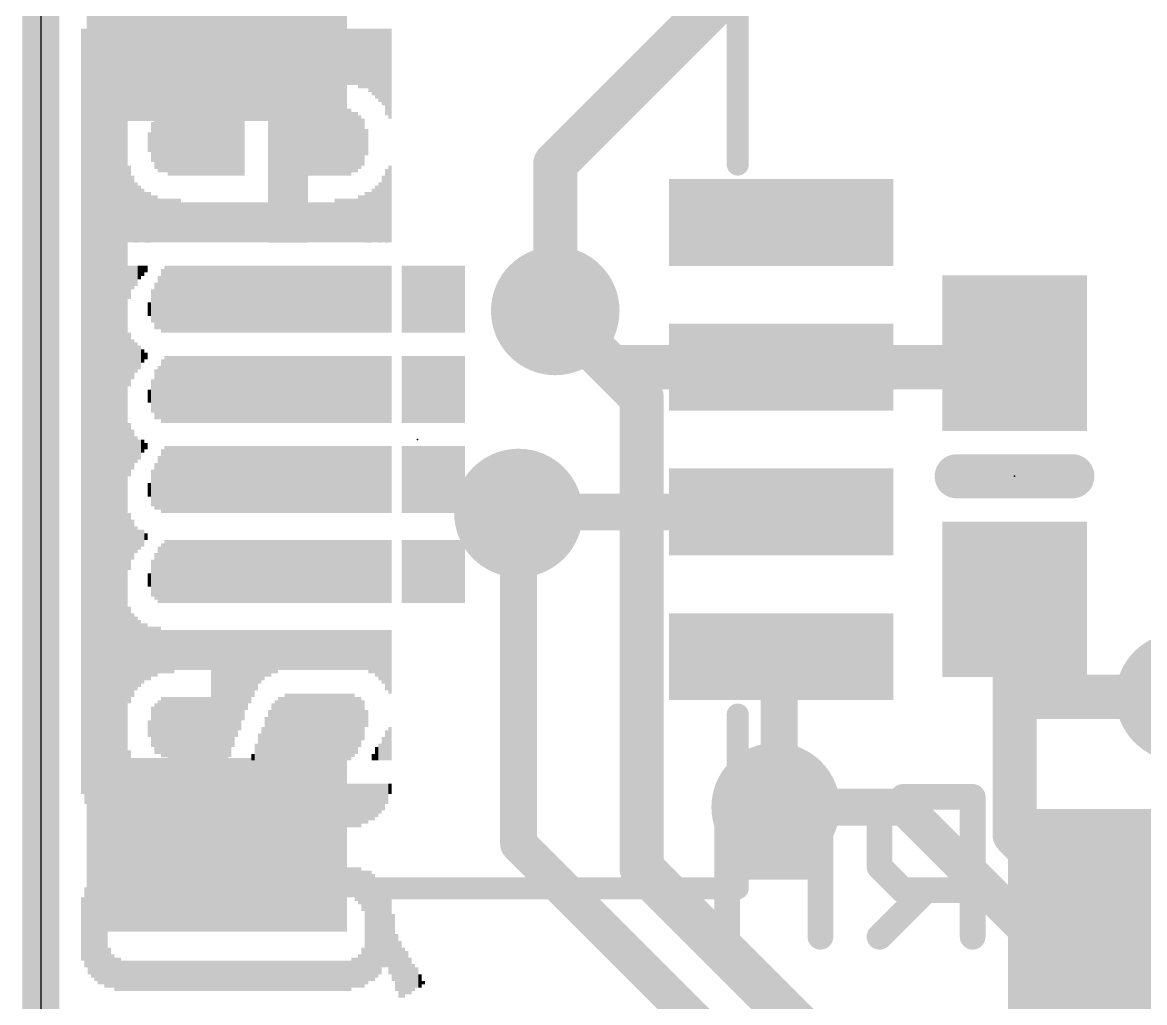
# Model space of a CAD drawing. Extents: x -0.1 to 25.5, y -0.1 to 17.9.
# Drawn here: x -0.13 to 7.63, y 5 to 11.77 of the extents above; entities that cross this region are included whole.
import ezdxf

# ---------------------------------------------------------------- set-up
doc = ezdxf.new("R2010")
doc.units = 0
for name, color, linetype in [('1', 12, 'CONTINUOUS'), ('16', 5, 'CONTINUOUS'), ('18', 110, 'CONTINUOUS'), ('20', 53, 'CONTINUOUS'), ('21', 40, 'CONTINUOUS'), ('22', 6, 'CONTINUOUS'), ('23', 53, 'CONTINUOUS')]:
    doc.layers.add(name, color=color, linetype=linetype)

# ---------------------------------------------------------------- blocks, each defined once
blk = doc.blocks.new('RECT')
blk.add_solid([(-0.5, -0.5), (0.5, -0.5), (-0.5, 0.5), (0.5, 0.5)])
blk = doc.blocks.new('ROUNDV')
at = {"const_width": 0.5}
blk.add_lwpolyline([(0, -0.25, 1), (0, 0.25, 1), (0, -0.25)], format="xyb", dxfattribs=at)

msp = doc.modelspace()

# ---------------------------------------------------------------- linework, layer by layer
at = {"layer": '1'}
for points, const_width in [([(0, 0), (0, 17.78)], 0.254), ([(3.945, 9.39), (3.556, 9.779)], 0.3048), ([(6.635, 9.39), (6.731, 9.486)], 0.3048), ([(5.1175, 9.39), (3.945, 9.39)], 0.3048), ([(5.1175, 9.39), (6.635, 9.39)], 0.3048), ([(3.31, 8.39), (3.302, 8.382)], 0.254), ([(5.1175, 8.39), (3.31, 8.39)], 0.254), ([(6.731, 7.786), (6.731, 6.162)], 0.3048), ([(6.731, 7.786), (6.731, 7.112)], 0.3048), ([(5.1175, 7.39), (5.104, 7.3765)], 0.254), ([(5.104, 7.3765), (5.104, 6.374)], 0.254), ([(6.731, 7.112), (7.874, 7.112)], 0.3048), ([(5.08, 6.35), (5.104, 6.374)], 0.254), ([(6.731, 6.162), (7.305, 5.588)], 0.3048)]:
    msp.add_lwpolyline(points, dxfattribs=dict(at, const_width=const_width))
for points, const_width in [([(3.6099, 9.8329, 1), (3.5021, 9.7251)], 0.1524), ([(6.7849, 9.4321, 1), (6.6771, 9.5399)], 0.1524), ([(3.945, 9.4662, 1), (3.945, 9.3138)], 0.1524), ([(5.1175, 9.4662, 1), (5.1175, 9.3138)], 0.1524), ([(5.1175, 9.3138, 1), (5.1175, 9.4662)], 0.1524), ([(6.635, 9.3138, 1), (6.635, 9.4662)], 0.1524), ([(3.8911, 9.3361, 1), (3.9989, 9.4439)], 0.1524), ([(6.5811, 9.4439, 1), (6.6889, 9.3361)], 0.1524), ([(3.2571, 8.4269, 1), (3.3469, 8.3371)], 0.127), ([(3.31, 8.4535, 1), (3.31, 8.3265)], 0.127), ([(3.3549, 8.3451, 1), (3.2651, 8.4349)], 0.127), ([(5.1175, 8.3265, 1), (5.1175, 8.4535)], 0.127), ([(6.8072, 7.786, 1), (6.6548, 7.786)], 0.1524), ([(6.8072, 7.786, 1), (6.6548, 7.786)], 0.1524), ([(5.1675, 7.3765, 1), (5.0405, 7.3765)], 0.127), ([(5.0591, 7.4214, 1), (5.1489, 7.3316)], 0.127), ([(5.1624, 7.3451, 1), (5.0726, 7.4349)], 0.127), ([(6.731, 7.1882, 1), (6.731, 7.0358)], 0.1524), ([(6.6548, 7.112, 1), (6.8072, 7.112)], 0.1524), ([(5.0351, 6.3949, 1), (5.1249, 6.3051)], 0.127), ([(5.1489, 6.3291, 1), (5.0591, 6.4189)], 0.127), ([(5.0405, 6.374, 1), (5.1675, 6.374)], 0.127), ([(6.7849, 6.2159, 1), (6.6771, 6.1081)], 0.1524), ([(6.6548, 6.162, 1), (6.8072, 6.162)], 0.1524), ([(7.2511, 5.5341, 1), (7.3589, 5.6419)], 0.1524)]:
    msp.add_lwpolyline(points, format="xyb", dxfattribs=dict(at, const_width=const_width))
at = {"layer": '16'}
for points, const_width in [([(0, 0), (0, 17.78)], 0.254), ([(3.556, 10.795), (7.239, 14.478)], 0.3048), ([(3.556, 9.779), (3.556, 10.795)], 0.3048), ([(3.556, 9.779), (4.1529, 9.1821)], 0.3048), ([(4.1529, 9.1821), (4.1529, 5.9276)], 0.3048), ([(3.302, 8.382), (3.302, 6.096)], 0.254), ([(5.969, 6.35), (5.08, 6.35)], 0.254), ([(8.382, 3.937), (5.969, 6.35)], 0.254), ([(3.302, 6.096), (8.255, 1.143)], 0.254), ([(4.1529, 5.9276), (7.5405, 2.54)], 0.3048)]:
    msp.add_lwpolyline(points, dxfattribs=dict(at, const_width=const_width))
for points, const_width in [([(3.6322, 10.795, 1), (3.4798, 10.795)], 0.1524), ([(3.5021, 10.8489, 1), (3.6099, 10.7411)], 0.1524), ([(3.6099, 9.8329, 1), (3.5021, 9.7251)], 0.1524), ([(3.4798, 9.779, 1), (3.6322, 9.779)], 0.1524), ([(4.2291, 9.1821, 1), (4.0767, 9.1821)], 0.1524), ([(4.099, 9.1282, 1), (4.2068, 9.236)], 0.1524), ([(3.3655, 8.382, 1), (3.2385, 8.382)], 0.127), ([(5.08, 6.4135, 1), (5.08, 6.2865)], 0.127), ([(6.0139, 6.3949, 1), (5.9241, 6.3051)], 0.127), ([(5.969, 6.2865, 1), (5.969, 6.4135)], 0.127), ([(3.3469, 6.1409, 1), (3.2571, 6.0511)], 0.127), ([(3.2385, 6.096, 1), (3.3655, 6.096)], 0.127), ([(4.2068, 5.9815, 1), (4.099, 5.8737)], 0.1524), ([(4.0767, 5.9276, 1), (4.2291, 5.9276)], 0.1524)]:
    msp.add_lwpolyline(points, format="xyb", dxfattribs=dict(at, const_width=const_width))
at = {"layer": '20'}
msp.add_line((0, 15.24), (0, 2.54), dxfattribs=at)
at = {"layer": '21'}
for points, const_width in [([(4.8175, 11.89), (4.8175, 10.79)], 0.1524), ([(0.5175, 10.99), (0.5175, 6.79)], 0.1524), ([(7.131, 8.636), (6.331, 8.636)], 0.3048), ([(4.8175, 6.99), (4.8175, 5.79)], 0.1524), ([(4.8175, 5.79), (2.2175, 5.79)], 0.1524)]:
    msp.add_lwpolyline(points, dxfattribs=dict(at, const_width=const_width))
for points, const_width in [([(0.5556, 10.99, 1), (0.4794, 10.99)], 0.0762), ([(4.7794, 10.79, 1), (4.8556, 10.79)], 0.0762), ([(6.331, 8.7122, 1), (6.331, 8.5598)], 0.1524), ([(7.131, 8.5598, 1), (7.131, 8.7122)], 0.1524), ([(4.8556, 6.99, 1), (4.7794, 6.99)], 0.0762), ([(0.4794, 6.79, 1), (0.5556, 6.79)], 0.0762), ([(2.2175, 5.8281, 1), (2.2175, 5.7519)], 0.0762), ([(4.7794, 5.79, 1), (4.8556, 5.79)], 0.0762), ([(4.8175, 5.7519, 1), (4.8175, 5.8281)], 0.0762)]:
    msp.add_lwpolyline(points, format="xyb", dxfattribs=dict(at, const_width=const_width))
at = {"layer": '22', "const_width": 0.0889}
for points in [[(4.7896, 6.4207, 1), (4.7006, 6.4207)], [(5.4336, 6.4207, 1), (5.3447, 6.4207)], [(5.9586, 6.4651, 1), (5.9586, 6.3762)], [(5.99, 6.3892, 1), (5.9271, 6.4521)], [(6.486, 6.4207, 1), (6.3971, 6.4207)], [(6.4416, 6.3762, 1), (6.4416, 6.4651)], [(5.842, 6.2597, 1), (5.7531, 6.2597)], [(5.7661, 6.2911, 1), (5.829, 6.2282)], [(4.7451, 5.9821, 1), (4.7451, 5.8932)], [(5.3891, 5.8932, 1), (5.3891, 5.9821)], [(5.829, 5.9691, 1), (5.7661, 5.9062)], [(5.7531, 5.9377, 1), (5.842, 5.9377)], [(5.9586, 5.8211, 1), (5.9586, 5.7322)], [(5.9271, 5.7452, 1), (5.99, 5.8081)], [(6.151, 5.7452, 1), (6.0881, 5.8081)], [(6.4416, 5.7322, 1), (6.4416, 5.8211)], [(5.7661, 5.4861, 1), (5.829, 5.4232)], [(4.7006, 5.4546, 1), (4.7896, 5.4546)], [(5.3447, 5.4546, 1), (5.4336, 5.4546)], [(6.3971, 5.4546, 1), (6.486, 5.4546)]]:
    msp.add_lwpolyline(points, format="xyb", dxfattribs=at)
at = {"layer": '22', "const_width": 0.1778}
for points in [[(4.7451, 6.4207), (4.7451, 5.4546)], [(5.3891, 5.4546), (5.3891, 6.4207)], [(5.9586, 6.4207), (5.7976, 6.2597)], [(6.4416, 6.4207), (5.9586, 6.4207)], [(6.4416, 5.4546), (6.4416, 6.4207)], [(5.7976, 6.2597), (5.7976, 5.9377)], [(5.3891, 5.9377), (4.7451, 5.9377)], [(5.7976, 5.9377), (5.9586, 5.7767)], [(6.1196, 5.7767), (5.7976, 5.4546)], [(5.9586, 5.7767), (6.4416, 5.7767)]]:
    msp.add_lwpolyline(points, dxfattribs=at)
at = {"layer": '23'}
for p in [(2.6035, 8.89), (6.731, 8.636)]:
    msp.add_point(p, dxfattribs=at)

# ---------------------------------------------------------------- block references
at = {"layer": '1'}
for p, xscale, yscale in [((1.2175, 11.69), 1.8, 1.2), ((5.1175, 10.39), 1.55, 0.6), ((5.1175, 9.39), 1.55, 0.6), ((5.1175, 8.39), 1.55, 0.6), ((5.1175, 7.39), 1.55, 0.6), ((1.2175, 6.09), 1.8, 1.2), ((7.305, 5.588), 1.24, 1.5)]:
    msp.add_blockref('RECT', p, dxfattribs=dict(at, xscale=xscale, yscale=yscale))
at = {"layer": '1', "xscale": 1.075, "rotation": 270}
for p in [(6.731, 9.486), (6.731, 7.786)]:
    msp.add_blockref('RECT', p, dxfattribs=at)
at = {"layer": '18', "xscale": 0.889, "yscale": 0.889}
for p in [(3.556, 9.779), (3.556, 9.779), (3.302, 8.382), (3.302, 8.382), (7.874, 7.112), (7.874, 7.112), (5.08, 6.35), (5.08, 6.35)]:
    msp.add_blockref('ROUNDV', p, dxfattribs=at)
at = {"layer": '22', "rotation": 270}
for p, xscale, yscale in [((0.2887, 9.0856), 5.2883, 0.0231), ((0.3118, 9.0513), 5.3569, 0.0231), ((0.3349, 9.0284), 5.4026, 0.0231), ((0.358, 9.017), 5.4254, 0.0231), ((0.381, 9.0056), 5.4483, 0.0229), ((0.404, 8.9941), 5.4712, 0.0231), ((0.4271, 8.9941), 5.4712, 0.0231), ((0.4502, 8.9827), 5.494, 0.0231), ((0.4733, 8.9827), 5.494, 0.0231), ((0.4964, 8.97), 5.5194, 0.0231), ((0.5196, 8.97), 5.5194, 0.0231), ((0.5427, 8.97), 5.5194, 0.0231), ((0.5658, 8.97), 5.5194, 0.0231), ((0.5889, 8.97), 5.5194, 0.0231), ((0.7736, 11.5227), 0.414, 0.0231), ((0.7967, 11.5227), 0.414, 0.0231), ((0.8198, 11.5341), 0.3912, 0.0231), ((0.8429, 11.5341), 0.3912, 0.0231), ((0.866, 11.5341), 0.3912, 0.0231), ((0.889, 11.5341), 0.3912, 0.0229), ((0.912, 11.5456), 0.3683, 0.0231), ((0.9351, 11.5456), 0.3683, 0.0231), ((0.9582, 11.5456), 0.3683, 0.0231), ((0.9813, 11.5456), 0.3683, 0.0231), ((1.0044, 11.5456), 0.3683, 0.0231), ((1.0276, 11.5456), 0.3683, 0.0231), ((1.0507, 11.5456), 0.3683, 0.0231), ((1.0738, 11.5456), 0.3683, 0.0231), ((1.0969, 11.5456), 0.3683, 0.0231), ((1.12, 11.5456), 0.3683, 0.0231), ((1.143, 11.5456), 0.3683, 0.0229), ((1.166, 11.5456), 0.3683, 0.0231), ((1.1891, 11.5456), 0.3683, 0.0231), ((1.2122, 11.5456), 0.3683, 0.0231), ((1.2353, 11.5456), 0.3683, 0.0231), ((1.2584, 11.5456), 0.3683, 0.0231), ((1.2816, 11.5456), 0.3683, 0.0231), ((1.3047, 11.5456), 0.3683, 0.0231), ((1.3278, 11.5456), 0.3683, 0.0231), ((1.3509, 11.5456), 0.3683, 0.0231), ((1.374, 11.5456), 0.3683, 0.0231), ((1.397, 11.5456), 0.3683, 0.0229), ((1.42, 11.5456), 0.3683, 0.0231), ((1.4431, 11.5456), 0.3683, 0.0231), ((1.4662, 11.5456), 0.3683, 0.0231), ((1.4893, 11.5456), 0.3683, 0.0231), ((1.5124, 11.5456), 0.3683, 0.0231), ((1.5356, 11.5456), 0.3683, 0.0231), ((1.5587, 11.5456), 0.3683, 0.0231), ((1.5818, 11.5456), 0.3683, 0.0231), ((1.6049, 11.5456), 0.3683, 0.0231), ((1.628, 11.5456), 0.3683, 0.0231), ((1.651, 11.5456), 0.3683, 0.0229), ((1.674, 11.5456), 0.3683, 0.0231), ((1.6971, 11.5456), 0.3683, 0.0231), ((1.7202, 11.5456), 0.3683, 0.0231), ((1.7433, 11.5456), 0.3683, 0.0231), ((1.7664, 11.5456), 0.3683, 0.0231), ((1.7896, 11.5456), 0.3683, 0.0231), ((1.8127, 11.5456), 0.3683, 0.0231), ((1.8358, 11.5456), 0.3683, 0.0231), ((1.8589, 11.5456), 0.3683, 0.0231), ((1.882, 11.5456), 0.3683, 0.0231), ((1.905, 11.5456), 0.3683, 0.0229), ((1.928, 11.5456), 0.3683, 0.0231), ((1.9511, 11.5456), 0.3683, 0.0231), ((1.9742, 11.5456), 0.3683, 0.0231), ((1.9973, 11.5456), 0.3683, 0.0231), ((2.0204, 11.5456), 0.3683, 0.0231), ((2.0436, 11.5456), 0.3683, 0.0231), ((2.0667, 11.5456), 0.3683, 0.0231), ((2.0898, 11.5456), 0.3683, 0.0231), ((2.1129, 11.5341), 0.3912, 0.0231), ((2.136, 11.5341), 0.3912, 0.0231), ((2.159, 11.5341), 0.3912, 0.0229), ((2.182, 11.5341), 0.3912, 0.0231), ((2.2051, 11.5227), 0.414, 0.0231), ((2.2282, 11.5227), 0.414, 0.0231), ((2.2513, 11.5227), 0.414, 0.0231), ((2.2744, 11.51), 0.4394, 0.0231), ((2.2976, 11.4986), 0.4623, 0.0231), ((2.3207, 11.4871), 0.4851, 0.0231), ((2.3438, 11.4757), 0.508, 0.0231), ((2.3669, 11.4643), 0.5309, 0.0231), ((2.39, 11.43), 0.5994, 0.0231), ((2.413, 11.4186), 0.6223, 0.0229), ((0.612, 11.3259), 0.3912, 0.0231), ((0.635, 11.3487), 0.3454, 0.0229), ((0.658, 11.3716), 0.2997, 0.0231), ((0.6811, 11.383), 0.2769, 0.0231), ((0.7042, 11.3944), 0.254, 0.0231), ((0.7273, 11.4059), 0.2311, 0.0231), ((0.7504, 11.4059), 0.2311, 0.0231), ((0.866, 10.9563), 0.4394, 0.0231), ((0.889, 10.9449), 0.4623, 0.0229), ((0.912, 10.9449), 0.4623, 0.0231), ((0.9351, 10.9449), 0.4623, 0.0231), ((0.9582, 10.9449), 0.4623, 0.0231), ((0.9813, 10.9449), 0.4623, 0.0231), ((1.0044, 10.9449), 0.4623, 0.0231), ((1.0276, 10.9449), 0.4623, 0.0231), ((1.0507, 10.9449), 0.4623, 0.0231), ((1.0738, 10.9449), 0.4623, 0.0231), ((1.0969, 10.9449), 0.4623, 0.0231), ((1.12, 10.9449), 0.4623, 0.0231), ((1.143, 10.9449), 0.4623, 0.0229), ((1.166, 10.9449), 0.4623, 0.0231), ((1.1891, 10.9449), 0.4623, 0.0231), ((1.2122, 10.9449), 0.4623, 0.0231), ((1.2353, 10.9449), 0.4623, 0.0231), ((1.2584, 10.9449), 0.4623, 0.0231), ((1.2816, 10.9449), 0.4623, 0.0231), ((1.3047, 10.9449), 0.4623, 0.0231), ((1.3278, 10.9449), 0.4623, 0.0231), ((1.3509, 10.9449), 0.4623, 0.0231), ((1.374, 10.9449), 0.4623, 0.0231), ((1.397, 10.9449), 0.4623, 0.0229), ((1.5818, 10.7137), 0.9246, 0.0231), ((1.6049, 10.7137), 0.9246, 0.0231), ((1.628, 10.7137), 0.9246, 0.0231), ((1.651, 10.7137), 0.9246, 0.0229), ((1.674, 10.7137), 0.9246, 0.0231), ((1.6971, 10.7137), 0.9246, 0.0231), ((1.7202, 10.7137), 0.9246, 0.0231), ((1.7433, 10.7137), 0.9246, 0.0231), ((1.7664, 10.7137), 0.9246, 0.0231), ((1.7896, 10.7137), 0.9246, 0.0231), ((1.8127, 10.7137), 0.9246, 0.0231), ((1.8358, 10.7137), 0.9246, 0.0231), ((1.8589, 10.9449), 0.4623, 0.0231), ((1.882, 10.9449), 0.4623, 0.0231), ((1.905, 10.9449), 0.4623, 0.0229), ((1.928, 10.9449), 0.4623, 0.0231), ((1.9511, 10.9449), 0.4623, 0.0231), ((1.9742, 10.9449), 0.4623, 0.0231), ((1.9973, 10.9449), 0.4623, 0.0231), ((2.0204, 10.9449), 0.4623, 0.0231), ((2.0436, 10.9449), 0.4623, 0.0231), ((2.0667, 10.9449), 0.4623, 0.0231), ((2.0898, 10.9449), 0.4623, 0.0231), ((2.1129, 10.9449), 0.4623, 0.0231), ((2.136, 10.9449), 0.4623, 0.0231), ((0.7967, 10.9449), 0.3708, 0.0231), ((0.8198, 10.9449), 0.4166, 0.0231), ((0.8429, 10.9449), 0.4166, 0.0231), ((2.159, 10.9449), 0.4166, 0.0229), ((2.182, 10.9449), 0.4166, 0.0231), ((2.2051, 10.9449), 0.3708, 0.0231), ((2.2282, 10.9449), 0.3251, 0.0231), ((0.7736, 10.9461), 0.2769, 0.0231), ((2.2513, 10.9449), 0.1829, 0.0231), ((0.7504, 10.9449), 0.1372, 0.0231), ((0.612, 10.5169), 0.5309, 0.0231), ((2.413, 10.5169), 0.5309, 0.0229), ((0.635, 10.4826), 0.4623, 0.0229), ((2.3669, 10.4826), 0.4623, 0.0231), ((2.39, 10.5054), 0.508, 0.0231), ((0.658, 10.4597), 0.4166, 0.0231), ((0.6811, 10.4483), 0.3937, 0.0231), ((2.3207, 10.4483), 0.3937, 0.0231), ((2.3438, 10.4597), 0.4166, 0.0231), ((0.7042, 10.4369), 0.3708, 0.0231), ((0.7273, 10.4254), 0.348, 0.0231), ((0.7504, 10.4254), 0.348, 0.0231), ((0.7736, 10.414), 0.3251, 0.0231), ((0.7967, 10.414), 0.3251, 0.0231), ((0.8198, 10.4026), 0.3023, 0.0231), ((0.8429, 10.4026), 0.3023, 0.0231), ((0.866, 10.4026), 0.3023, 0.0231), ((0.889, 10.4026), 0.3023, 0.0229), ((0.912, 10.4026), 0.3023, 0.0231), ((0.9351, 10.4026), 0.3023, 0.0231), ((0.9582, 10.4026), 0.3023, 0.0231), ((2.0436, 10.4026), 0.3023, 0.0231), ((2.0667, 10.4026), 0.3023, 0.0231), ((2.0898, 10.4026), 0.3023, 0.0231), ((2.1129, 10.4026), 0.3023, 0.0231), ((2.136, 10.4026), 0.3023, 0.0231), ((2.159, 10.4026), 0.3023, 0.0229), ((2.182, 10.4026), 0.3023, 0.0231), ((2.2051, 10.414), 0.3251, 0.0231), ((2.2282, 10.414), 0.3251, 0.0231), ((2.2513, 10.4254), 0.348, 0.0231), ((2.2744, 10.4254), 0.348, 0.0231), ((2.2976, 10.4369), 0.3708, 0.0231), ((0.9813, 10.3899), 0.2769, 0.0231), ((1.0044, 10.3899), 0.2769, 0.0231), ((1.0276, 10.3899), 0.2769, 0.0231), ((1.0507, 10.3899), 0.2769, 0.0231), ((1.0738, 10.3899), 0.2769, 0.0231), ((1.0969, 10.3899), 0.2769, 0.0231), ((1.12, 10.3899), 0.2769, 0.0231), ((1.143, 10.3899), 0.2769, 0.0229), ((1.166, 10.3899), 0.2769, 0.0231), ((1.1891, 10.3899), 0.2769, 0.0231), ((1.2122, 10.3899), 0.2769, 0.0231), ((1.2353, 10.3899), 0.2769, 0.0231), ((1.2584, 10.3899), 0.2769, 0.0231), ((1.2816, 10.3899), 0.2769, 0.0231), ((1.3047, 10.3899), 0.2769, 0.0231), ((1.3278, 10.3899), 0.2769, 0.0231), ((1.3509, 10.3899), 0.2769, 0.0231), ((1.374, 10.3899), 0.2769, 0.0231), ((1.397, 10.3899), 0.2769, 0.0229), ((1.42, 10.3899), 0.2769, 0.0231), ((1.4431, 10.3899), 0.2769, 0.0231), ((1.4662, 10.3899), 0.2769, 0.0231), ((1.4893, 10.3899), 0.2769, 0.0231), ((1.5124, 10.3899), 0.2769, 0.0231), ((1.5356, 10.3899), 0.2769, 0.0231), ((1.5587, 10.3899), 0.2769, 0.0231), ((1.8589, 10.3899), 0.2769, 0.0231), ((1.882, 10.3899), 0.2769, 0.0231), ((1.905, 10.3899), 0.2769, 0.0229), ((1.928, 10.3899), 0.2769, 0.0231), ((1.9511, 10.3899), 0.2769, 0.0231), ((1.9742, 10.3899), 0.2769, 0.0231), ((1.9973, 10.3899), 0.2769, 0.0231), ((2.0204, 10.3899), 0.2769, 0.0231), ((0.612, 9.9759), 0.2311, 0.0231), ((0.635, 10.0101), 0.1626, 0.0229), ((0.658, 10.0216), 0.1397, 0.0231), ((0.6811, 10.0444), 0.094, 0.0231), ((0.7042, 10.0559), 0.0711, 0.0231), ((0.7273, 10.0686), 0.0457, 0.0231), ((0.866, 9.8603), 0.4623, 0.0231), ((0.889, 9.8603), 0.4623, 0.0229), ((0.912, 9.8603), 0.4623, 0.0231), ((0.9351, 9.8603), 0.4623, 0.0231), ((0.9582, 9.8603), 0.4623, 0.0231), ((0.9813, 9.8603), 0.4623, 0.0231), ((1.0044, 9.8603), 0.4623, 0.0231), ((1.0276, 9.8603), 0.4623, 0.0231), ((1.0507, 9.8603), 0.4623, 0.0231), ((1.0738, 9.8603), 0.4623, 0.0231), ((1.0969, 9.8603), 0.4623, 0.0231), ((1.12, 9.8603), 0.4623, 0.0231), ((1.143, 9.8603), 0.4623, 0.0229), ((1.166, 9.8603), 0.4623, 0.0231), ((1.1891, 9.8603), 0.4623, 0.0231), ((1.2122, 9.8603), 0.4623, 0.0231), ((1.2353, 9.8603), 0.4623, 0.0231), ((1.2584, 9.8603), 0.4623, 0.0231), ((1.2816, 9.8603), 0.4623, 0.0231), ((1.3047, 9.8603), 0.4623, 0.0231), ((1.3278, 9.8603), 0.4623, 0.0231), ((1.3509, 9.8603), 0.4623, 0.0231), ((1.374, 9.8603), 0.4623, 0.0231), ((1.397, 9.8603), 0.4623, 0.0229), ((1.42, 9.8603), 0.4623, 0.0231), ((1.4431, 9.8603), 0.4623, 0.0231), ((1.4662, 9.8603), 0.4623, 0.0231), ((1.4893, 9.8603), 0.4623, 0.0231), ((1.5124, 9.8603), 0.4623, 0.0231), ((1.5356, 9.8603), 0.4623, 0.0231), ((1.5587, 9.8603), 0.4623, 0.0231), ((1.5818, 9.8603), 0.4623, 0.0231), ((1.6049, 9.8603), 0.4623, 0.0231), ((1.628, 9.8603), 0.4623, 0.0231), ((1.651, 9.8603), 0.4623, 0.0229), ((1.674, 9.8603), 0.4623, 0.0231), ((1.6971, 9.8603), 0.4623, 0.0231), ((1.7202, 9.8603), 0.4623, 0.0231), ((1.7433, 9.8603), 0.4623, 0.0231), ((1.7664, 9.8603), 0.4623, 0.0231), ((1.7896, 9.8603), 0.4623, 0.0231), ((1.8127, 9.8603), 0.4623, 0.0231), ((1.8358, 9.8603), 0.4623, 0.0231), ((1.8589, 9.8603), 0.4623, 0.0231), ((1.882, 9.8603), 0.4623, 0.0231), ((1.905, 9.8603), 0.4623, 0.0229), ((1.928, 9.8603), 0.4623, 0.0231), ((1.9511, 9.8603), 0.4623, 0.0231), ((1.9742, 9.8603), 0.4623, 0.0231), ((1.9973, 9.8603), 0.4623, 0.0231), ((2.0204, 9.8603), 0.4623, 0.0231), ((2.0436, 9.8603), 0.4623, 0.0231), ((2.0667, 9.8603), 0.4623, 0.0231), ((2.0898, 9.8603), 0.4623, 0.0231), ((2.1129, 9.8603), 0.4623, 0.0231), ((2.136, 9.8603), 0.4623, 0.0231), ((2.159, 9.8603), 0.4623, 0.0229), ((2.182, 9.8603), 0.4623, 0.0231), ((2.2051, 9.8603), 0.4623, 0.0231), ((2.2282, 9.8603), 0.4623, 0.0231), ((2.2513, 9.8603), 0.4623, 0.0231), ((2.2744, 9.8603), 0.4623, 0.0231), ((2.2976, 9.8603), 0.4623, 0.0231), ((2.3207, 9.8603), 0.4623, 0.0231), ((2.3438, 9.8603), 0.4623, 0.0231), ((2.3669, 9.8603), 0.4623, 0.0231), ((2.39, 9.8603), 0.4623, 0.0231), ((2.413, 9.8603), 0.4623, 0.0229), ((2.5053, 9.8603), 0.4623, 0.0231), ((2.5284, 9.8603), 0.4623, 0.0231), ((2.5516, 9.8603), 0.4623, 0.0231), ((2.5747, 9.8603), 0.4623, 0.0231), ((2.5978, 9.8603), 0.4623, 0.0231), ((2.6209, 9.8603), 0.4623, 0.0231), ((2.644, 9.8603), 0.4623, 0.0231), ((2.667, 9.8603), 0.4623, 0.0229), ((2.69, 9.8603), 0.4623, 0.0231), ((2.7131, 9.8603), 0.4623, 0.0231), ((2.7362, 9.8603), 0.4623, 0.0231), ((2.7593, 9.8603), 0.4623, 0.0231), ((2.7824, 9.8603), 0.4623, 0.0231), ((2.8056, 9.8603), 0.4623, 0.0231), ((2.8287, 9.8603), 0.4623, 0.0231), ((2.8518, 9.8603), 0.4623, 0.0231), ((2.8749, 9.8603), 0.4623, 0.0231), ((2.898, 9.8603), 0.4623, 0.0231), ((2.921, 9.8603), 0.4623, 0.0229), ((0.8198, 9.8361), 0.3683, 0.0231), ((0.8429, 9.8489), 0.4394, 0.0231), ((0.7736, 9.8133), 0.2311, 0.0231), ((0.7967, 9.8133), 0.3226, 0.0231), ((0.7504, 9.7904), 0.094, 0.0231), ((0.612, 9.4437), 0.3708, 0.0231), ((0.635, 9.445), 0.2769, 0.0229), ((0.658, 9.4564), 0.2083, 0.0231), ((0.6811, 9.4564), 0.1626, 0.0231), ((0.7042, 9.4666), 0.0914, 0.0231), ((0.7273, 9.4666), 0.0457, 0.0231), ((0.866, 9.2354), 0.4623, 0.0231), ((0.889, 9.2354), 0.4623, 0.0229), ((0.912, 9.2354), 0.4623, 0.0231), ((0.9351, 9.2354), 0.4623, 0.0231), ((0.9582, 9.2354), 0.4623, 0.0231), ((0.9813, 9.2354), 0.4623, 0.0231), ((1.0044, 9.2354), 0.4623, 0.0231), ((1.0276, 9.2354), 0.4623, 0.0231), ((1.0507, 9.2354), 0.4623, 0.0231), ((1.0738, 9.2354), 0.4623, 0.0231), ((1.0969, 9.2354), 0.4623, 0.0231), ((1.12, 9.2354), 0.4623, 0.0231), ((1.143, 9.2354), 0.4623, 0.0229), ((1.166, 9.2354), 0.4623, 0.0231), ((1.1891, 9.2354), 0.4623, 0.0231), ((1.2122, 9.2354), 0.4623, 0.0231), ((1.2353, 9.2354), 0.4623, 0.0231), ((1.2584, 9.2354), 0.4623, 0.0231), ((1.2816, 9.2354), 0.4623, 0.0231), ((1.3047, 9.2354), 0.4623, 0.0231), ((1.3278, 9.2354), 0.4623, 0.0231), ((1.3509, 9.2354), 0.4623, 0.0231), ((1.374, 9.2354), 0.4623, 0.0231), ((1.397, 9.2354), 0.4623, 0.0229), ((1.42, 9.2354), 0.4623, 0.0231), ((1.4431, 9.2354), 0.4623, 0.0231), ((1.4662, 9.2354), 0.4623, 0.0231), ((1.4893, 9.2354), 0.4623, 0.0231), ((1.5124, 9.2354), 0.4623, 0.0231), ((1.5356, 9.2354), 0.4623, 0.0231), ((1.5587, 9.2354), 0.4623, 0.0231), ((1.5818, 9.2354), 0.4623, 0.0231), ((1.6049, 9.2354), 0.4623, 0.0231), ((1.628, 9.2354), 0.4623, 0.0231), ((1.651, 9.2354), 0.4623, 0.0229), ((1.674, 9.2354), 0.4623, 0.0231), ((1.6971, 9.2354), 0.4623, 0.0231), ((1.7202, 9.2354), 0.4623, 0.0231), ((1.7433, 9.2354), 0.4623, 0.0231), ((1.7664, 9.2354), 0.4623, 0.0231), ((1.7896, 9.2354), 0.4623, 0.0231), ((1.8127, 9.2354), 0.4623, 0.0231), ((1.8358, 9.2354), 0.4623, 0.0231), ((1.8589, 9.2354), 0.4623, 0.0231), ((1.882, 9.2354), 0.4623, 0.0231), ((1.905, 9.2354), 0.4623, 0.0229), ((1.928, 9.2354), 0.4623, 0.0231), ((1.9511, 9.2354), 0.4623, 0.0231), ((1.9742, 9.2354), 0.4623, 0.0231), ((1.9973, 9.2354), 0.4623, 0.0231), ((2.0204, 9.2354), 0.4623, 0.0231), ((2.0436, 9.2354), 0.4623, 0.0231), ((2.0667, 9.2354), 0.4623, 0.0231), ((2.0898, 9.2354), 0.4623, 0.0231), ((2.1129, 9.2354), 0.4623, 0.0231), ((2.136, 9.2354), 0.4623, 0.0231), ((2.159, 9.2354), 0.4623, 0.0229), ((2.182, 9.2354), 0.4623, 0.0231), ((2.2051, 9.2354), 0.4623, 0.0231), ((2.2282, 9.2354), 0.4623, 0.0231), ((2.2513, 9.2354), 0.4623, 0.0231), ((2.2744, 9.2354), 0.4623, 0.0231), ((2.2976, 9.2354), 0.4623, 0.0231), ((2.3207, 9.2354), 0.4623, 0.0231), ((2.3438, 9.2354), 0.4623, 0.0231), ((2.3669, 9.2354), 0.4623, 0.0231), ((2.39, 9.2354), 0.4623, 0.0231), ((2.413, 9.2354), 0.4623, 0.0229), ((2.5053, 9.2354), 0.4623, 0.0231), ((2.5284, 9.2354), 0.4623, 0.0231), ((2.5516, 9.2354), 0.4623, 0.0231), ((2.5747, 9.2354), 0.4623, 0.0231), ((2.5978, 9.2354), 0.4623, 0.0231), ((2.6209, 9.2354), 0.4623, 0.0231), ((2.644, 9.2354), 0.4623, 0.0231), ((2.667, 9.2354), 0.4623, 0.0229), ((2.69, 9.2354), 0.4623, 0.0231), ((2.7131, 9.2354), 0.4623, 0.0231), ((2.7362, 9.2354), 0.4623, 0.0231), ((2.7593, 9.2354), 0.4623, 0.0231), ((2.7824, 9.2354), 0.4623, 0.0231), ((2.8056, 9.2354), 0.4623, 0.0231), ((2.8287, 9.2354), 0.4623, 0.0231), ((2.8518, 9.2354), 0.4623, 0.0231), ((2.8749, 9.2354), 0.4623, 0.0231), ((2.898, 9.2354), 0.4623, 0.0231), ((2.921, 9.2354), 0.4623, 0.0229), ((0.8198, 9.2139), 0.3683, 0.0231), ((0.8429, 9.224), 0.4394, 0.0231), ((0.7967, 9.2024), 0.3454, 0.0231), ((0.7504, 9.1897), 0.0914, 0.0231), ((0.7736, 9.191), 0.2311, 0.0231), ((0.612, 8.8201), 0.3683, 0.0231), ((0.635, 8.8201), 0.2769, 0.0229), ((0.658, 8.8201), 0.1854, 0.0231), ((0.6811, 8.8201), 0.1397, 0.0231), ((0.7042, 8.8443), 0.0914, 0.0231), ((0.7273, 8.8443), 0.0457, 0.0231), ((0.866, 8.6131), 0.4623, 0.0231), ((0.889, 8.6131), 0.4623, 0.0229), ((0.912, 8.6131), 0.4623, 0.0231), ((0.9351, 8.6131), 0.4623, 0.0231), ((0.9582, 8.6131), 0.4623, 0.0231), ((0.9813, 8.6131), 0.4623, 0.0231), ((1.0044, 8.6131), 0.4623, 0.0231), ((1.0276, 8.6131), 0.4623, 0.0231), ((1.0507, 8.6131), 0.4623, 0.0231), ((1.0738, 8.6131), 0.4623, 0.0231), ((1.0969, 8.6131), 0.4623, 0.0231), ((1.12, 8.6131), 0.4623, 0.0231), ((1.143, 8.6131), 0.4623, 0.0229), ((1.166, 8.6131), 0.4623, 0.0231), ((1.1891, 8.6131), 0.4623, 0.0231), ((1.2122, 8.6131), 0.4623, 0.0231), ((1.2353, 8.6131), 0.4623, 0.0231), ((1.2584, 8.6131), 0.4623, 0.0231), ((1.2816, 8.6131), 0.4623, 0.0231), ((1.3047, 8.6131), 0.4623, 0.0231), ((1.3278, 8.6131), 0.4623, 0.0231), ((1.3509, 8.6131), 0.4623, 0.0231), ((1.374, 8.6131), 0.4623, 0.0231), ((1.397, 8.6131), 0.4623, 0.0229), ((1.42, 8.6131), 0.4623, 0.0231), ((1.4431, 8.6131), 0.4623, 0.0231), ((1.4662, 8.6131), 0.4623, 0.0231), ((1.4893, 8.6131), 0.4623, 0.0231), ((1.5124, 8.6131), 0.4623, 0.0231), ((1.5356, 8.6131), 0.4623, 0.0231), ((1.5587, 8.6131), 0.4623, 0.0231), ((1.5818, 8.6131), 0.4623, 0.0231), ((1.6049, 8.6131), 0.4623, 0.0231), ((1.628, 8.6131), 0.4623, 0.0231), ((1.651, 8.6131), 0.4623, 0.0229), ((1.674, 8.6131), 0.4623, 0.0231), ((1.6971, 8.6131), 0.4623, 0.0231), ((1.7202, 8.6131), 0.4623, 0.0231), ((1.7433, 8.6131), 0.4623, 0.0231), ((1.7664, 8.6131), 0.4623, 0.0231), ((1.7896, 8.6131), 0.4623, 0.0231), ((1.8127, 8.6131), 0.4623, 0.0231), ((1.8358, 8.6131), 0.4623, 0.0231), ((1.8589, 8.6131), 0.4623, 0.0231), ((1.882, 8.6131), 0.4623, 0.0231), ((1.905, 8.6131), 0.4623, 0.0229), ((1.928, 8.6131), 0.4623, 0.0231), ((1.9511, 8.6131), 0.4623, 0.0231), ((1.9742, 8.6131), 0.4623, 0.0231), ((1.9973, 8.6131), 0.4623, 0.0231), ((2.0204, 8.6131), 0.4623, 0.0231), ((2.0436, 8.6131), 0.4623, 0.0231), ((2.0667, 8.6131), 0.4623, 0.0231), ((2.0898, 8.6131), 0.4623, 0.0231), ((2.1129, 8.6131), 0.4623, 0.0231), ((2.136, 8.6131), 0.4623, 0.0231), ((2.159, 8.6131), 0.4623, 0.0229), ((2.182, 8.6131), 0.4623, 0.0231), ((2.2051, 8.6131), 0.4623, 0.0231), ((2.2282, 8.6131), 0.4623, 0.0231), ((2.2513, 8.6131), 0.4623, 0.0231), ((2.2744, 8.6131), 0.4623, 0.0231), ((2.2976, 8.6131), 0.4623, 0.0231), ((2.3207, 8.6131), 0.4623, 0.0231), ((2.3438, 8.6131), 0.4623, 0.0231), ((2.3669, 8.6131), 0.4623, 0.0231), ((2.39, 8.6131), 0.4623, 0.0231), ((2.413, 8.6131), 0.4623, 0.0229), ((2.5053, 8.6131), 0.4623, 0.0231), ((2.5284, 8.6131), 0.4623, 0.0231), ((2.5516, 8.6131), 0.4623, 0.0231), ((2.5747, 8.6131), 0.4623, 0.0231), ((2.5978, 8.6131), 0.4623, 0.0231), ((2.6209, 8.6131), 0.4623, 0.0231), ((2.644, 8.6131), 0.4623, 0.0231), ((2.667, 8.6131), 0.4623, 0.0229), ((2.69, 8.6131), 0.4623, 0.0231), ((2.7131, 8.6131), 0.4623, 0.0231), ((2.7362, 8.6131), 0.4623, 0.0231), ((2.7593, 8.6131), 0.4623, 0.0231), ((2.7824, 8.6131), 0.4623, 0.0231), ((2.8056, 8.6131), 0.4623, 0.0231), ((2.8287, 8.6131), 0.4623, 0.0231), ((2.8518, 8.6131), 0.4623, 0.0231), ((2.8749, 8.6131), 0.4623, 0.0231), ((2.898, 8.6131), 0.4623, 0.0231), ((2.921, 8.6131), 0.4623, 0.0229), ((0.8198, 8.5903), 0.3708, 0.0231), ((0.8429, 8.6017), 0.4394, 0.0231), ((0.7967, 8.5662), 0.3226, 0.0231), ((0.7736, 8.5547), 0.254, 0.0231), ((0.7504, 8.5433), 0.094, 0.0231), ((0.612, 8.1852), 0.3937, 0.0231), ((0.635, 8.1979), 0.2769, 0.0229), ((0.658, 8.1979), 0.1854, 0.0231), ((0.6811, 8.1979), 0.1397, 0.0231), ((0.7042, 8.2093), 0.1168, 0.0231), ((0.7273, 8.2194), 0.0457, 0.0231), ((0.8198, 7.9553), 0.3912, 0.0231), ((0.8429, 7.9667), 0.414, 0.0231), ((0.866, 7.9781), 0.4369, 0.0231), ((0.889, 7.9781), 0.4369, 0.0229), ((0.912, 7.9781), 0.4369, 0.0231), ((0.9351, 7.9781), 0.4369, 0.0231), ((0.9582, 7.9781), 0.4369, 0.0231), ((0.9813, 7.9781), 0.4369, 0.0231), ((1.0044, 7.9781), 0.4369, 0.0231), ((1.0276, 7.9781), 0.4369, 0.0231), ((1.0507, 7.9781), 0.4369, 0.0231), ((1.0738, 7.9781), 0.4369, 0.0231), ((1.0969, 7.9781), 0.4369, 0.0231), ((1.12, 7.9781), 0.4369, 0.0231), ((1.143, 7.9781), 0.4369, 0.0229), ((1.166, 7.9781), 0.4369, 0.0231), ((1.1891, 7.9781), 0.4369, 0.0231), ((1.2122, 7.9781), 0.4369, 0.0231), ((1.2353, 7.9781), 0.4369, 0.0231), ((1.2584, 7.9781), 0.4369, 0.0231), ((1.2816, 7.9781), 0.4369, 0.0231), ((1.3047, 7.9781), 0.4369, 0.0231), ((1.3278, 7.9781), 0.4369, 0.0231), ((1.3509, 7.9781), 0.4369, 0.0231), ((1.374, 7.9781), 0.4369, 0.0231), ((1.397, 7.9781), 0.4369, 0.0229), ((1.42, 7.9781), 0.4369, 0.0231), ((1.4431, 7.9781), 0.4369, 0.0231), ((1.4662, 7.9781), 0.4369, 0.0231), ((1.4893, 7.9781), 0.4369, 0.0231), ((1.5124, 7.9781), 0.4369, 0.0231), ((1.5356, 7.9781), 0.4369, 0.0231), ((1.5587, 7.9781), 0.4369, 0.0231), ((1.5818, 7.9781), 0.4369, 0.0231), ((1.6049, 7.9781), 0.4369, 0.0231), ((1.628, 7.9781), 0.4369, 0.0231), ((1.651, 7.9781), 0.4369, 0.0229), ((1.674, 7.9781), 0.4369, 0.0231), ((1.6971, 7.9781), 0.4369, 0.0231), ((1.7202, 7.9781), 0.4369, 0.0231), ((1.7433, 7.9781), 0.4369, 0.0231), ((1.7664, 7.9781), 0.4369, 0.0231), ((1.7896, 7.9781), 0.4369, 0.0231), ((1.8127, 7.9781), 0.4369, 0.0231), ((1.8358, 7.9781), 0.4369, 0.0231), ((1.8589, 7.9781), 0.4369, 0.0231), ((1.882, 7.9781), 0.4369, 0.0231), ((1.905, 7.9781), 0.4369, 0.0229), ((1.928, 7.9781), 0.4369, 0.0231), ((1.9511, 7.9781), 0.4369, 0.0231), ((1.9742, 7.9781), 0.4369, 0.0231), ((1.9973, 7.9781), 0.4369, 0.0231), ((2.0204, 7.9781), 0.4369, 0.0231), ((2.0436, 7.9781), 0.4369, 0.0231), ((2.0667, 7.9781), 0.4369, 0.0231), ((2.0898, 7.9781), 0.4369, 0.0231), ((2.1129, 7.9781), 0.4369, 0.0231), ((2.136, 7.9781), 0.4369, 0.0231), ((2.159, 7.9781), 0.4369, 0.0229), ((2.182, 7.9781), 0.4369, 0.0231), ((2.2051, 7.9781), 0.4369, 0.0231), ((2.2282, 7.9781), 0.4369, 0.0231), ((2.2513, 7.9781), 0.4369, 0.0231), ((2.2744, 7.9781), 0.4369, 0.0231), ((2.2976, 7.9781), 0.4369, 0.0231), ((2.3207, 7.9781), 0.4369, 0.0231), ((2.3438, 7.9781), 0.4369, 0.0231), ((2.3669, 7.9781), 0.4369, 0.0231), ((2.39, 7.9781), 0.4369, 0.0231), ((2.413, 7.9781), 0.4369, 0.0229), ((2.5053, 7.9781), 0.4369, 0.0231), ((2.5284, 7.9781), 0.4369, 0.0231), ((2.5516, 7.9781), 0.4369, 0.0231), ((2.5747, 7.9781), 0.4369, 0.0231), ((2.5978, 7.9781), 0.4369, 0.0231), ((2.6209, 7.9781), 0.4369, 0.0231), ((2.644, 7.9781), 0.4369, 0.0231), ((2.667, 7.9781), 0.4369, 0.0229), ((2.69, 7.9781), 0.4369, 0.0231), ((2.7131, 7.9781), 0.4369, 0.0231), ((2.7362, 7.9781), 0.4369, 0.0231), ((2.7593, 7.9781), 0.4369, 0.0231), ((2.7824, 7.9781), 0.4369, 0.0231), ((2.8056, 7.9781), 0.4369, 0.0231), ((2.8287, 7.9781), 0.4369, 0.0231), ((2.8518, 7.9781), 0.4369, 0.0231), ((2.8749, 7.9781), 0.4369, 0.0231), ((2.898, 7.9781), 0.4369, 0.0231), ((2.921, 7.9781), 0.4369, 0.0229), ((0.7967, 7.9439), 0.3226, 0.0231), ((0.7736, 7.9324), 0.254, 0.0231), ((0.7504, 7.9197), 0.0914, 0.0231), ((0.612, 7.4003), 0.668, 0.0231), ((0.635, 7.4003), 0.5766, 0.0229), ((0.658, 7.4117), 0.508, 0.0231), ((0.6811, 7.4117), 0.4623, 0.0231), ((0.7042, 7.4117), 0.4166, 0.0231), ((0.7273, 7.4232), 0.3937, 0.0231), ((0.7504, 7.4117), 0.3708, 0.0231), ((0.7736, 7.4244), 0.3454, 0.0231), ((0.7967, 7.4244), 0.3454, 0.0231), ((0.8198, 7.4359), 0.3226, 0.0231), ((0.8429, 7.4244), 0.2997, 0.0231), ((0.866, 7.4244), 0.2997, 0.0231), ((0.889, 7.4244), 0.2997, 0.0229), ((0.912, 7.4244), 0.2997, 0.0231), ((0.9351, 7.4359), 0.2769, 0.0231), ((0.9582, 7.4359), 0.2769, 0.0231), ((0.9813, 7.4359), 0.2769, 0.0231), ((1.0044, 7.4359), 0.2769, 0.0231), ((1.0276, 7.4359), 0.2769, 0.0231), ((1.0507, 7.4359), 0.2769, 0.0231), ((1.0738, 7.4359), 0.2769, 0.0231), ((1.0969, 7.4359), 0.2769, 0.0231), ((1.12, 7.4359), 0.2769, 0.0231), ((1.143, 7.4359), 0.2769, 0.0229), ((1.166, 7.4359), 0.2769, 0.0231), ((1.1891, 7.1234), 0.9017, 0.0231), ((1.2122, 7.1234), 0.9017, 0.0231), ((1.2353, 7.1234), 0.9017, 0.0231), ((1.2584, 7.1234), 0.9017, 0.0231), ((1.2816, 7.1234), 0.9017, 0.0231), ((1.3047, 7.1349), 0.8788, 0.0231), ((1.3278, 7.1704), 0.8077, 0.0231), ((1.3509, 7.2047), 0.7391, 0.0231), ((1.374, 7.2276), 0.6934, 0.0231), ((1.397, 7.2619), 0.6248, 0.0229), ((1.42, 7.2974), 0.5537, 0.0231), ((1.4431, 7.3203), 0.508, 0.0231), ((1.4662, 7.3431), 0.4623, 0.0231), ((1.4893, 7.366), 0.4166, 0.0231), ((1.5124, 7.3889), 0.3708, 0.0231), ((1.5356, 7.4003), 0.348, 0.0231), ((1.5587, 7.413), 0.3226, 0.0231), ((1.5818, 7.413), 0.3226, 0.0231), ((1.6049, 7.4244), 0.2997, 0.0231), ((1.628, 7.4244), 0.2997, 0.0231), ((1.651, 7.4359), 0.2769, 0.0229), ((1.674, 7.4359), 0.2769, 0.0231), ((1.6971, 7.4359), 0.2769, 0.0231), ((1.7202, 7.4359), 0.2769, 0.0231), ((1.7433, 7.4359), 0.2769, 0.0231), ((1.7664, 7.4359), 0.2769, 0.0231), ((1.7896, 7.4359), 0.2769, 0.0231), ((1.8127, 7.4359), 0.2769, 0.0231), ((1.8358, 7.4359), 0.2769, 0.0231), ((1.8589, 7.4359), 0.2769, 0.0231), ((1.882, 7.4359), 0.2769, 0.0231), ((1.905, 7.4359), 0.2769, 0.0229), ((1.928, 7.4359), 0.2769, 0.0231), ((1.9511, 7.4359), 0.2769, 0.0231), ((1.9742, 7.4359), 0.2769, 0.0231), ((1.9973, 7.4359), 0.2769, 0.0231), ((2.0204, 7.4359), 0.2769, 0.0231), ((2.0436, 7.4359), 0.2769, 0.0231), ((2.0667, 7.4359), 0.2769, 0.0231), ((2.0898, 7.4359), 0.2769, 0.0231), ((2.1129, 7.4359), 0.2769, 0.0231), ((2.136, 7.4359), 0.2769, 0.0231), ((2.159, 7.4359), 0.2769, 0.0229), ((2.182, 7.4359), 0.2769, 0.0231), ((2.2051, 7.4359), 0.2769, 0.0231), ((2.2282, 7.4359), 0.2769, 0.0231), ((2.2513, 7.4359), 0.2769, 0.0231), ((2.2744, 7.4244), 0.2997, 0.0231), ((2.2976, 7.4244), 0.2997, 0.0231), ((2.3207, 7.413), 0.3226, 0.0231), ((2.3438, 7.4003), 0.348, 0.0231), ((2.3669, 7.3889), 0.3708, 0.0231), ((2.39, 7.366), 0.4166, 0.0231), ((2.413, 7.3546), 0.4394, 0.0229), ((0.7967, 6.8923), 0.348, 0.0231), ((0.8198, 6.9037), 0.3708, 0.0231), ((0.8429, 6.9037), 0.4166, 0.0231), ((0.866, 6.9037), 0.4166, 0.0231), ((0.889, 6.8923), 0.4394, 0.0229), ((0.912, 6.8923), 0.4394, 0.0231), ((0.9351, 6.8923), 0.4394, 0.0231), ((0.9582, 6.8923), 0.4394, 0.0231), ((0.9813, 6.8923), 0.4394, 0.0231), ((1.0044, 6.8923), 0.4394, 0.0231), ((1.0276, 6.8923), 0.4394, 0.0231), ((1.0507, 6.8923), 0.4394, 0.0231), ((1.0738, 6.8923), 0.4394, 0.0231), ((1.0969, 6.8923), 0.4394, 0.0231), ((1.12, 6.8923), 0.4394, 0.0231), ((1.143, 6.8923), 0.4394, 0.0229), ((1.166, 6.8923), 0.4394, 0.0231), ((1.6049, 6.8694), 0.3937, 0.0231), ((1.628, 6.8809), 0.4166, 0.0231), ((1.651, 6.8923), 0.4394, 0.0229), ((1.674, 6.8923), 0.4394, 0.0231), ((1.6971, 6.9037), 0.4623, 0.0231), ((1.7202, 6.9037), 0.4623, 0.0231), ((1.7433, 6.9037), 0.4623, 0.0231), ((1.7664, 6.9037), 0.4623, 0.0231), ((1.7896, 6.9037), 0.4623, 0.0231), ((1.8127, 6.9037), 0.4623, 0.0231), ((1.8358, 6.9037), 0.4623, 0.0231), ((1.8589, 6.9037), 0.4623, 0.0231), ((1.882, 6.9037), 0.4623, 0.0231), ((1.905, 6.9037), 0.4623, 0.0229), ((1.928, 6.9037), 0.4623, 0.0231), ((1.9511, 6.9037), 0.4623, 0.0231), ((1.9742, 6.9037), 0.4623, 0.0231), ((1.9973, 6.9037), 0.4623, 0.0231), ((2.0204, 6.9037), 0.4623, 0.0231), ((2.0436, 6.9037), 0.4623, 0.0231), ((2.0667, 6.9037), 0.4623, 0.0231), ((2.0898, 6.9037), 0.4623, 0.0231), ((2.1129, 6.9037), 0.4623, 0.0231), ((2.136, 6.9037), 0.4623, 0.0231), ((2.159, 6.9152), 0.4394, 0.0229), ((2.182, 6.9152), 0.3937, 0.0231), ((2.2051, 6.9393), 0.3454, 0.0231), ((2.2282, 6.9507), 0.2769, 0.0231), ((0.7736, 6.905), 0.2769, 0.0231), ((1.5818, 6.8466), 0.348, 0.0231), ((2.2513, 6.9621), 0.1168, 0.0231), ((0.7504, 6.8923), 0.1143, 0.0231), ((1.5356, 6.7881), 0.2311, 0.0231), ((1.5587, 6.8224), 0.2997, 0.0231), ((2.413, 6.7881), 0.2311, 0.0229), ((1.5124, 6.7653), 0.1854, 0.0231), ((2.3669, 6.7539), 0.1626, 0.0231), ((2.39, 6.7767), 0.2083, 0.0231), ((1.4893, 6.731), 0.1168, 0.0231), ((2.3207, 6.7196), 0.094, 0.0231), ((2.3438, 6.731), 0.1168, 0.0231), ((0.612, 6.477), 0.5334, 0.0231), ((0.635, 6.4414), 0.4623, 0.0229), ((1.4662, 6.6954), 0.0457, 0.0231), ((2.2976, 6.6954), 0.0457, 0.0231), ((0.658, 6.43), 0.4394, 0.0231), ((0.6811, 6.4072), 0.3937, 0.0231), ((0.7042, 6.3957), 0.3708, 0.0231), ((0.7273, 6.3957), 0.3708, 0.0231), ((0.7504, 6.3843), 0.348, 0.0231), ((0.7736, 6.3843), 0.348, 0.0231), ((0.7967, 6.3729), 0.3251, 0.0231), ((0.8198, 6.3729), 0.3251, 0.0231), ((0.8429, 6.3729), 0.3251, 0.0231), ((0.866, 6.3614), 0.3023, 0.0231), ((0.889, 6.3614), 0.3023, 0.0229), ((0.912, 6.3614), 0.3023, 0.0231), ((0.9351, 6.3614), 0.3023, 0.0231), ((0.9582, 6.3614), 0.3023, 0.0231), ((0.9813, 6.3614), 0.3023, 0.0231), ((1.0044, 6.3614), 0.3023, 0.0231), ((1.0276, 6.3614), 0.3023, 0.0231), ((1.0507, 6.3614), 0.3023, 0.0231), ((1.0738, 6.3614), 0.3023, 0.0231), ((1.0969, 6.3614), 0.3023, 0.0231), ((1.12, 6.3614), 0.3023, 0.0231), ((1.143, 6.3614), 0.3023, 0.0229), ((1.166, 6.3614), 0.3023, 0.0231), ((1.1891, 6.3614), 0.3023, 0.0231), ((1.2122, 6.3614), 0.3023, 0.0231), ((1.2353, 6.3614), 0.3023, 0.0231), ((1.2584, 6.3614), 0.3023, 0.0231), ((1.2816, 6.3614), 0.3023, 0.0231), ((1.3047, 6.3614), 0.3023, 0.0231), ((1.3278, 6.3614), 0.3023, 0.0231), ((1.3509, 6.3614), 0.3023, 0.0231), ((1.374, 6.3614), 0.3023, 0.0231), ((1.397, 6.3614), 0.3023, 0.0229), ((1.42, 6.3614), 0.3023, 0.0231), ((1.4431, 6.3614), 0.3023, 0.0231), ((1.4662, 6.3614), 0.3023, 0.0231), ((1.4893, 6.3614), 0.3023, 0.0231), ((1.5124, 6.3614), 0.3023, 0.0231), ((1.5356, 6.3614), 0.3023, 0.0231), ((1.5587, 6.3614), 0.3023, 0.0231), ((1.5818, 6.3614), 0.3023, 0.0231), ((1.6049, 6.3614), 0.3023, 0.0231), ((1.628, 6.3614), 0.3023, 0.0231), ((1.651, 6.3614), 0.3023, 0.0229), ((1.674, 6.3614), 0.3023, 0.0231), ((1.6971, 6.3614), 0.3023, 0.0231), ((1.7202, 6.3614), 0.3023, 0.0231), ((1.7433, 6.3614), 0.3023, 0.0231), ((1.7664, 6.3614), 0.3023, 0.0231), ((1.7896, 6.3614), 0.3023, 0.0231), ((1.8127, 6.3614), 0.3023, 0.0231), ((1.8358, 6.3614), 0.3023, 0.0231), ((1.8589, 6.3614), 0.3023, 0.0231), ((1.882, 6.3614), 0.3023, 0.0231), ((1.905, 6.3614), 0.3023, 0.0229), ((1.928, 6.3614), 0.3023, 0.0231), ((1.9511, 6.3614), 0.3023, 0.0231), ((1.9742, 6.3614), 0.3023, 0.0231), ((1.9973, 6.3614), 0.3023, 0.0231), ((2.0204, 6.3614), 0.3023, 0.0231), ((2.0436, 6.3614), 0.3023, 0.0231), ((2.0667, 6.3614), 0.3023, 0.0231), ((2.0898, 6.3614), 0.3023, 0.0231), ((2.1129, 6.3614), 0.3023, 0.0231), ((2.136, 6.3614), 0.3023, 0.0231), ((2.159, 6.3614), 0.3023, 0.0229), ((2.182, 6.3614), 0.3023, 0.0231), ((2.2051, 6.3614), 0.3023, 0.0231), ((2.2282, 6.3741), 0.2769, 0.0231), ((2.2513, 6.3741), 0.2769, 0.0231), ((2.2744, 6.3856), 0.254, 0.0231), ((2.2976, 6.3856), 0.254, 0.0231), ((2.3207, 6.397), 0.2311, 0.0231), ((2.3438, 6.4084), 0.2083, 0.0231), ((2.3669, 6.4199), 0.1854, 0.0231), ((2.39, 6.4427), 0.1397, 0.0231), ((2.413, 6.477), 0.0711, 0.0229), ((0.4502, 5.5067), 0.8077, 0.0231), ((0.4733, 5.7721), 0.2769, 0.0231), ((0.4964, 5.8064), 0.254, 0.0231), ((0.5196, 5.8179), 0.2311, 0.0231), ((0.5427, 5.8306), 0.2057, 0.0231), ((0.5658, 5.8306), 0.2057, 0.0231), ((0.5889, 5.8306), 0.2057, 0.0231), ((0.612, 5.8306), 0.2057, 0.0231), ((0.635, 5.8306), 0.2057, 0.0229), ((0.658, 5.842), 0.1829, 0.0231), ((0.6811, 5.842), 0.1829, 0.0231), ((0.7042, 5.842), 0.1829, 0.0231), ((0.7273, 5.842), 0.1829, 0.0231), ((0.7504, 5.842), 0.1829, 0.0231), ((0.7736, 5.842), 0.1829, 0.0231), ((0.7967, 5.842), 0.1829, 0.0231), ((0.8198, 5.842), 0.1829, 0.0231), ((0.8429, 5.842), 0.1829, 0.0231), ((0.866, 5.842), 0.1829, 0.0231), ((0.889, 5.842), 0.1829, 0.0229), ((0.912, 5.842), 0.1829, 0.0231), ((0.9351, 5.842), 0.1829, 0.0231), ((0.9582, 5.842), 0.1829, 0.0231), ((0.9813, 5.842), 0.1829, 0.0231), ((1.0044, 5.842), 0.1829, 0.0231), ((1.0276, 5.842), 0.1829, 0.0231), ((1.0507, 5.842), 0.1829, 0.0231), ((1.0738, 5.842), 0.1829, 0.0231), ((1.0969, 5.842), 0.1829, 0.0231), ((1.12, 5.842), 0.1829, 0.0231), ((1.143, 5.842), 0.1829, 0.0229), ((1.166, 5.842), 0.1829, 0.0231), ((1.1891, 5.842), 0.1829, 0.0231), ((1.2122, 5.842), 0.1829, 0.0231), ((1.2353, 5.842), 0.1829, 0.0231), ((1.2584, 5.842), 0.1829, 0.0231), ((1.2816, 5.842), 0.1829, 0.0231), ((1.3047, 5.842), 0.1829, 0.0231), ((1.3278, 5.842), 0.1829, 0.0231), ((1.3509, 5.842), 0.1829, 0.0231), ((1.374, 5.842), 0.1829, 0.0231), ((1.397, 5.842), 0.1829, 0.0229), ((1.42, 5.842), 0.1829, 0.0231), ((1.4431, 5.842), 0.1829, 0.0231), ((1.4662, 5.842), 0.1829, 0.0231), ((1.4893, 5.842), 0.1829, 0.0231), ((1.5124, 5.842), 0.1829, 0.0231), ((1.5356, 5.842), 0.1829, 0.0231), ((1.5587, 5.842), 0.1829, 0.0231), ((1.5818, 5.842), 0.1829, 0.0231), ((1.6049, 5.842), 0.1829, 0.0231), ((1.628, 5.842), 0.1829, 0.0231), ((1.651, 5.842), 0.1829, 0.0229), ((1.674, 5.842), 0.1829, 0.0231), ((1.6971, 5.842), 0.1829, 0.0231), ((1.7202, 5.842), 0.1829, 0.0231), ((1.7433, 5.842), 0.1829, 0.0231), ((1.7664, 5.842), 0.1829, 0.0231), ((1.7896, 5.842), 0.1829, 0.0231), ((1.8127, 5.842), 0.1829, 0.0231), ((1.8358, 5.842), 0.1829, 0.0231), ((1.8589, 5.842), 0.1829, 0.0231), ((1.882, 5.842), 0.1829, 0.0231), ((1.905, 5.842), 0.1829, 0.0229), ((1.928, 5.842), 0.1829, 0.0231), ((1.9511, 5.842), 0.1829, 0.0231), ((1.9742, 5.842), 0.1829, 0.0231), ((1.9973, 5.842), 0.1829, 0.0231), ((2.0204, 5.842), 0.1829, 0.0231), ((2.0436, 5.842), 0.1829, 0.0231), ((2.0667, 5.842), 0.1829, 0.0231), ((2.0898, 5.8306), 0.2057, 0.0231), ((2.1129, 5.8306), 0.2057, 0.0231), ((2.136, 5.8306), 0.2057, 0.0231), ((2.159, 5.8306), 0.2057, 0.0229), ((2.182, 5.8179), 0.2311, 0.0231), ((2.2051, 5.8064), 0.254, 0.0231), ((2.2282, 5.7721), 0.2769, 0.0231), ((2.2513, 5.5182), 0.7849, 0.0231), ((2.2744, 5.5296), 0.762, 0.0231), ((0.3349, 5.5067), 0.6248, 0.0231), ((0.358, 5.5067), 0.6706, 0.0231), ((0.381, 5.5067), 0.7163, 0.0229), ((0.404, 5.5067), 0.762, 0.0231), ((0.4271, 5.5067), 0.762, 0.0231), ((2.2976, 5.5182), 0.7391, 0.0231), ((2.3207, 5.5182), 0.6934, 0.0231), ((2.3438, 5.5182), 0.6477, 0.0231), ((2.3669, 5.5309), 0.5766, 0.0231), ((0.3118, 5.5194), 0.5537, 0.0231), ((2.39, 5.5194), 0.5537, 0.0231), ((0.2887, 5.508), 0.4394, 0.0231), ((2.413, 5.461), 0.5334, 0.0229), ((2.436, 5.3797), 0.4623, 0.0231), ((2.4591, 5.2769), 0.3937, 0.0231), ((0.4733, 5.2413), 0.2769, 0.0231), ((2.2282, 5.2413), 0.2769, 0.0231), ((2.4822, 5.2299), 0.3912, 0.0231), ((2.5053, 5.207), 0.3454, 0.0231), ((2.5284, 5.207), 0.2997, 0.0231), ((0.4964, 5.2184), 0.2311, 0.0231), ((0.5196, 5.1956), 0.2311, 0.0231), ((0.5427, 5.1956), 0.2311, 0.0231), ((0.5658, 5.1841), 0.2083, 0.0231), ((0.5889, 5.1841), 0.2083, 0.0231), ((0.612, 5.1841), 0.2083, 0.0231), ((0.635, 5.1841), 0.2083, 0.0229), ((0.658, 5.1841), 0.2083, 0.0231), ((0.6811, 5.1841), 0.2083, 0.0231), ((0.7042, 5.1841), 0.2083, 0.0231), ((0.7273, 5.1841), 0.2083, 0.0231), ((0.7504, 5.1841), 0.2083, 0.0231), ((0.7736, 5.1841), 0.2083, 0.0231), ((0.7967, 5.1841), 0.2083, 0.0231), ((0.8198, 5.1841), 0.2083, 0.0231), ((0.8429, 5.1841), 0.2083, 0.0231), ((0.866, 5.1841), 0.2083, 0.0231), ((0.889, 5.1841), 0.2083, 0.0229), ((0.912, 5.1841), 0.2083, 0.0231), ((0.9351, 5.1841), 0.2083, 0.0231), ((0.9582, 5.1841), 0.2083, 0.0231), ((0.9813, 5.1841), 0.2083, 0.0231), ((1.0044, 5.1841), 0.2083, 0.0231), ((1.0276, 5.1841), 0.2083, 0.0231), ((1.0507, 5.1841), 0.2083, 0.0231), ((1.0738, 5.1841), 0.2083, 0.0231), ((1.0969, 5.1841), 0.2083, 0.0231), ((1.12, 5.1841), 0.2083, 0.0231), ((1.143, 5.1841), 0.2083, 0.0229), ((1.166, 5.1841), 0.2083, 0.0231), ((1.1891, 5.1841), 0.2083, 0.0231), ((1.2122, 5.1841), 0.2083, 0.0231), ((1.2353, 5.1841), 0.2083, 0.0231), ((1.2584, 5.1841), 0.2083, 0.0231), ((1.2816, 5.1841), 0.2083, 0.0231), ((1.3047, 5.1841), 0.2083, 0.0231), ((1.3278, 5.1841), 0.2083, 0.0231), ((1.3509, 5.1841), 0.2083, 0.0231), ((1.374, 5.1841), 0.2083, 0.0231), ((1.397, 5.1841), 0.2083, 0.0229), ((1.42, 5.1841), 0.2083, 0.0231), ((1.4431, 5.1841), 0.2083, 0.0231), ((1.4662, 5.1841), 0.2083, 0.0231), ((1.4893, 5.1841), 0.2083, 0.0231), ((1.5124, 5.1841), 0.2083, 0.0231), ((1.5356, 5.1841), 0.2083, 0.0231), ((1.5587, 5.1841), 0.2083, 0.0231), ((1.5818, 5.1841), 0.2083, 0.0231), ((1.6049, 5.1841), 0.2083, 0.0231), ((1.628, 5.1841), 0.2083, 0.0231), ((1.651, 5.1841), 0.2083, 0.0229), ((1.674, 5.1841), 0.2083, 0.0231), ((1.6971, 5.1841), 0.2083, 0.0231), ((1.7202, 5.1841), 0.2083, 0.0231), ((1.7433, 5.1841), 0.2083, 0.0231), ((1.7664, 5.1841), 0.2083, 0.0231), ((1.7896, 5.1841), 0.2083, 0.0231), ((1.8127, 5.1841), 0.2083, 0.0231), ((1.8358, 5.1841), 0.2083, 0.0231), ((1.8589, 5.1841), 0.2083, 0.0231), ((1.882, 5.1841), 0.2083, 0.0231), ((1.905, 5.1841), 0.2083, 0.0229), ((1.928, 5.1841), 0.2083, 0.0231), ((1.9511, 5.1841), 0.2083, 0.0231), ((1.9742, 5.1841), 0.2083, 0.0231), ((1.9973, 5.1841), 0.2083, 0.0231), ((2.0204, 5.1841), 0.2083, 0.0231), ((2.0436, 5.1841), 0.2083, 0.0231), ((2.0667, 5.1841), 0.2083, 0.0231), ((2.0898, 5.1841), 0.2083, 0.0231), ((2.1129, 5.1841), 0.2083, 0.0231), ((2.136, 5.1841), 0.2083, 0.0231), ((2.159, 5.207), 0.2083, 0.0229), ((2.182, 5.207), 0.2083, 0.0231), ((2.2051, 5.2184), 0.2311, 0.0231), ((2.5516, 5.1841), 0.254, 0.0231), ((2.5747, 5.1727), 0.1854, 0.0231), ((2.5978, 5.1727), 0.1397, 0.0231), ((2.6209, 5.1486), 0.0914, 0.0231), ((2.644, 5.1372), 0.0229, 0.0231)]:
    msp.add_blockref('RECT', p, dxfattribs=dict(at, xscale=xscale, yscale=yscale))

doc.saveas('drawing.dxf')
